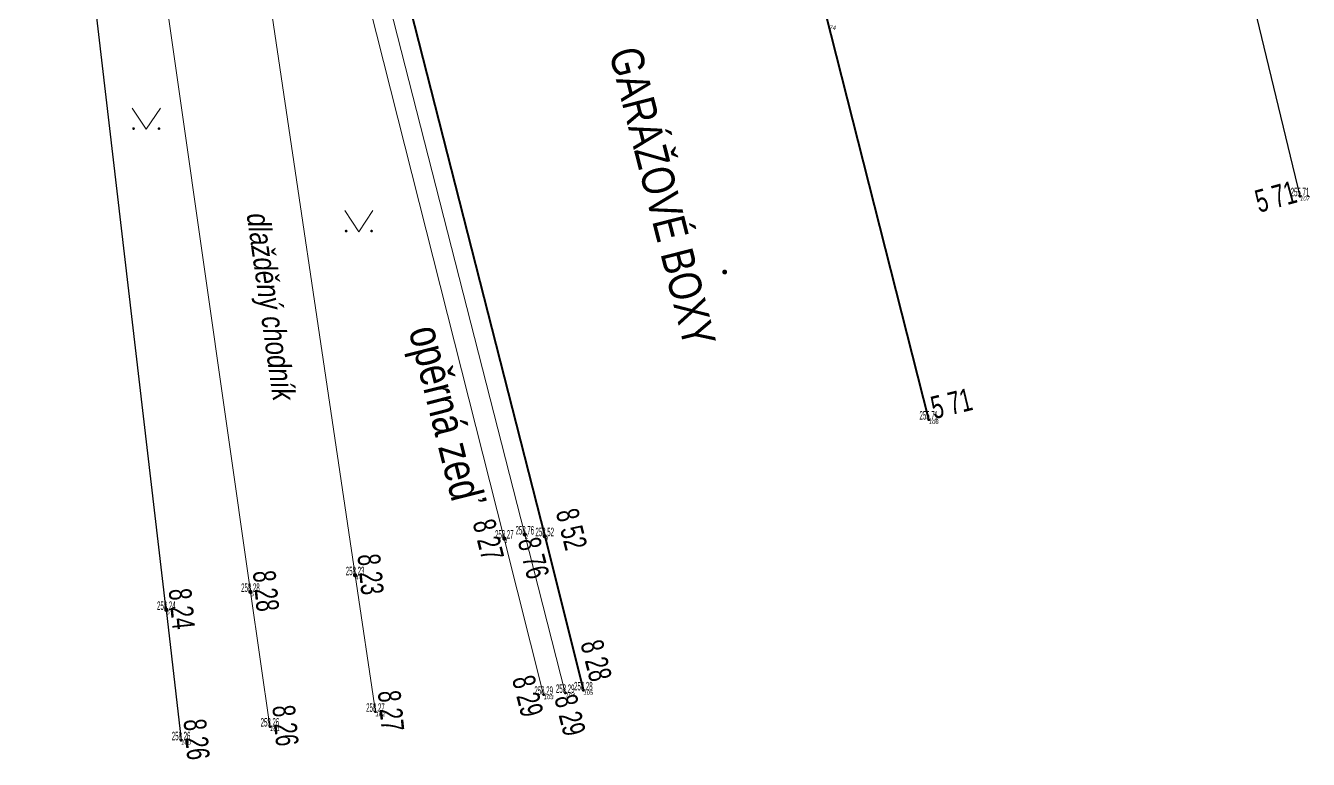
# Model space of a CAD drawing. Header units: metres. Extents: x -595997.2 to -595957.9, y -1158252.6 to -1158204.5.
# Drawn here: x -595982.5 to -595964.34, y -1158250.1 to -1158239.71 of the extents above; entities that cross this region are included whole.
import ezdxf
from ezdxf.enums import TextEntityAlignment as Align

# ---------------------------------------------------------------- set-up
doc = ezdxf.new("R2010")
doc.units = ezdxf.units.M
doc.header["$MEASUREMENT"] = 0
for name, color, linetype, lineweight, plot in [('GS01-body-info', 7, 'Continuous', 0, False), ('GS01-body-poloha', 7, 'Continuous', 0, False), ('GS01-body-čísla', 7, 'Continuous', 0, False), ('GS09-výškopis-body podrobné-buňky', 7, 'Continuous', 0, False), ('GS09-výškopis-body podrobné-výšky', 7, 'Continuous', 0, False)]:
    doc.layers.add(name, color=color, linetype=linetype, lineweight=lineweight, plot=plot)
for name, color, linetype, lineweight in [('GS02-hranice-jiné komunikace', 7, 'Continuous', 0), ('GS02-hranice-vozovky', 7, 'Continuous', 0), ('GS03-plochy nezpevněné-buňky', 7, 'Continuous', 0), ('GS04-objekty-buňky', 7, 'Continuous', 0), ('GS04-objekty-linie', 7, 'Continuous', 0), ('GS04-objekty-ostatní', 7, 'Continuous', 0), ('GS05-doprava-zábrany', 7, 'Continuous', 0), ('GS06-sítě-kanalizace_DEST', 7, 'Continuous', 0), ('GS09-výškopis-body podrobné-buňky-TISK', 7, 'Continuous', 0), ('GS09-výškopis-body podrobné-výšky-TISK', 7, 'Continuous', 0), ('GS10-popis-objekty', 7, 'Continuous', 0), ('GS10-popis-plochy', 7, 'Continuous', 0)]:
    doc.layers.add(name, color=color, linetype=linetype, lineweight=lineweight)
doc.styles.add('Style-Arial Narrow', font='ARIALN.TTF')
doc.styles.add('Style-Arial Narrow IF', font='ARIALNI.TTF')

# ---------------------------------------------------------------- blocks, each defined once
blk = doc.blocks.new('9.12')
at = {"layer": 'GS09-výškopis-body podrobné-buňky', "linetype": 'Continuous', "lineweight": 0}
h = blk.add_hatch(color=32, dxfattribs=at)
edge = h.paths.add_edge_path()
edge.add_arc((0, 0), 0.00015, 0, 360)
blk = doc.blocks.new('9.12_1')
at = {"layer": 'GS09-výškopis-body podrobné-buňky', "linetype": 'Continuous', "lineweight": 0}
h = blk.add_hatch(color=32, dxfattribs=at)
edge = h.paths.add_edge_path()
edge.add_arc((0, 0), 0.00015, 0, 360)
blk = doc.blocks.new('9.12_2')
at = {"layer": 'GS09-výškopis-body podrobné-buňky', "linetype": 'Continuous', "lineweight": 0}
h = blk.add_hatch(color=32, dxfattribs=at)
edge = h.paths.add_edge_path()
edge.add_arc((0, 0), 0.00015, 0, 360)
blk = doc.blocks.new('9.12_3')
at = {"layer": 'GS09-výškopis-body podrobné-buňky', "linetype": 'Continuous', "lineweight": 0}
h = blk.add_hatch(color=32, dxfattribs=at)
edge = h.paths.add_edge_path()
edge.add_arc((0, 0), 0.00015, 0, 360)
blk = doc.blocks.new('9.12_4')
at = {"layer": 'GS09-výškopis-body podrobné-buňky', "linetype": 'Continuous', "lineweight": 0}
h = blk.add_hatch(color=32, dxfattribs=at)
edge = h.paths.add_edge_path()
edge.add_arc((0, 0), 0.00015, 0, 360)
blk = doc.blocks.new('9.12_5')
at = {"layer": 'GS09-výškopis-body podrobné-buňky', "linetype": 'Continuous', "lineweight": 0}
h = blk.add_hatch(color=32, dxfattribs=at)
edge = h.paths.add_edge_path()
edge.add_arc((0, 0), 0.00015, 0, 360)
blk = doc.blocks.new('9.12_54')
at = {"layer": 'GS09-výškopis-body podrobné-buňky', "linetype": 'Continuous', "lineweight": 0}
h = blk.add_hatch(color=32, dxfattribs=at)
edge = h.paths.add_edge_path()
edge.add_arc((0, 0), 0.00015, 0, 360)
blk = doc.blocks.new('9.12_55')
at = {"layer": 'GS09-výškopis-body podrobné-buňky', "linetype": 'Continuous', "lineweight": 0}
h = blk.add_hatch(color=32, dxfattribs=at)
edge = h.paths.add_edge_path()
edge.add_arc((0, 0), 0.00015, 0, 360)
blk = doc.blocks.new('9.12_56')
at = {"layer": 'GS09-výškopis-body podrobné-buňky', "linetype": 'Continuous', "lineweight": 0}
h = blk.add_hatch(color=32, dxfattribs=at)
edge = h.paths.add_edge_path()
edge.add_arc((0, 0), 0.00015, 0, 360)
blk = doc.blocks.new('9.12_57')
at = {"layer": 'GS09-výškopis-body podrobné-buňky', "linetype": 'Continuous', "lineweight": 0}
h = blk.add_hatch(color=32, dxfattribs=at)
edge = h.paths.add_edge_path()
edge.add_arc((0, 0), 0.00015, 0, 360)
blk = doc.blocks.new('9.12_58')
at = {"layer": 'GS09-výškopis-body podrobné-buňky', "linetype": 'Continuous', "lineweight": 0}
h = blk.add_hatch(color=32, dxfattribs=at)
edge = h.paths.add_edge_path()
edge.add_arc((0, 0), 0.00015, 0, 360)
blk = doc.blocks.new('9.12_59')
at = {"layer": 'GS09-výškopis-body podrobné-buňky', "linetype": 'Continuous', "lineweight": 0}
h = blk.add_hatch(color=32, dxfattribs=at)
edge = h.paths.add_edge_path()
edge.add_arc((0, 0), 0.00015, 0, 360)
blk = doc.blocks.new('9.12_60')
at = {"layer": 'GS09-výškopis-body podrobné-buňky', "linetype": 'Continuous', "lineweight": 0}
h = blk.add_hatch(color=32, dxfattribs=at)
edge = h.paths.add_edge_path()
edge.add_arc((0, 0), 0.00015, 0, 360)
blk = doc.blocks.new('9.12_61')
at = {"layer": 'GS09-výškopis-body podrobné-buňky', "linetype": 'Continuous', "lineweight": 0}
h = blk.add_hatch(color=32, dxfattribs=at)
edge = h.paths.add_edge_path()
edge.add_arc((0, 0), 0.00015, 0, 360)
blk = doc.blocks.new('Husovice_Včelák_mapa')
at = {"layer": 'GS01-body-info', "color": 6, "linetype": 'Continuous', "lineweight": 53}
for p in [(-595964.454, -1158242.128), (-595969.71, -1158245.289), (-595975.43, -1158246.915), (-595975.148, -1158246.939), (-595975.72, -1158246.973), (-595977.833, -1158247.492), (-595979.315, -1158247.727), (-595980.506, -1158247.982), (-595974.601, -1158249.122), (-595975.163, -1158249.184), (-595974.858, -1158249.158), (-595977.545, -1158249.425), (-595979.039, -1158249.633), (-595980.297, -1158249.828)]:
    blk.add_point(p, dxfattribs=at)
at = {"layer": 'GS01-body-poloha', "color": 6, "linetype": 'Continuous', "lineweight": 53}
for p in [(-595964.454, -1158242.128), (-595969.71, -1158245.289), (-595975.43, -1158246.915), (-595975.148, -1158246.939), (-595975.72, -1158246.973), (-595977.833, -1158247.492), (-595979.315, -1158247.727), (-595980.506, -1158247.982), (-595974.601, -1158249.122), (-595975.163, -1158249.184), (-595974.858, -1158249.158), (-595977.545, -1158249.425), (-595979.039, -1158249.633), (-595980.297, -1158249.828)]:
    blk.add_point(p, dxfattribs=at)
at = {"layer": 'GS02-hranice-jiné komunikace', "color": 7, "linetype": 'Continuous', "lineweight": 0}
for p, q in [((-595977.545, -1158249.425), (-595977.833, -1158247.492)), ((-595979.315, -1158247.727), (-595979.039, -1158249.633))]:
    blk.add_line(p, q, dxfattribs=at)
at = {"layer": 'GS02-hranice-jiné komunikace', "color": 7, "linetype": 'Continuous', "lineweight": 0, "flags": 128}
for points in [[(-595980.796, -1158220.051), (-595980.125, -1158230.087), (-595979.185, -1158238.361), (-595977.833, -1158247.492)], [(-595979.315, -1158247.727), (-595980.645, -1158238.391), (-595981.52, -1158230.343), (-595982.498, -1158220.22)]]:
    blk.add_lwpolyline(points, dxfattribs=at)
at = {"layer": 'GS02-hranice-vozovky', "color": 7, "linetype": 'Continuous', "lineweight": 30}
for p, q in [((-595980.506, -1158247.982), (-595981.629, -1158238.423)), ((-595965.214, -1158238.981), (-595964.454, -1158242.128)), ((-595980.506, -1158247.982), (-595980.297, -1158249.828))]:
    blk.add_line(p, q, dxfattribs=at)
at = {"layer": 'GS04-objekty-linie', "color": 7, "linetype": 'Continuous', "lineweight": 40, "flags": 128}
blk.add_lwpolyline([(-595969.71, -1158245.289), (-595971.785, -1158237.104), (-595972.902, -1158237.403), (-595973.462, -1158237.553), (-595977.281, -1158238.577), (-595975.148, -1158246.939), (-595974.601, -1158249.122)], dxfattribs=at)
at = {"layer": 'GS04-objekty-ostatní', "color": 7, "linetype": 'Continuous', "lineweight": 0, "flags": 128}
blk.add_lwpolyline([(-595975.163, -1158249.184), (-595975.72, -1158246.973), (-595977.83, -1158238.63), (-595978.947, -1158233.905)], dxfattribs=at)
at = {"layer": 'GS05-doprava-zábrany', "color": 7, "linetype": 'Continuous', "lineweight": 0, "flags": 128}
blk.add_lwpolyline([(-595978.437, -1158234.121), (-595977.565, -1158238.565), (-595975.43, -1158246.915), (-595974.858, -1158249.158)], dxfattribs=at)
at = {"layer": 'GS09-výškopis-body podrobné-buňky', "color": 32, "linetype": 'Continuous', "lineweight": 0, "xscale": 0.2, "yscale": 0.2, "zscale": 0.2}
for name, p in [('9.12_61', (-595964.454, -1158242.128)), ('9.12_60', (-595969.71, -1158245.289)), ('9.12_1', (-595975.43, -1158246.915)), ('9.12_2', (-595975.148, -1158246.939)), ('9.12', (-595975.72, -1158246.973)), ('9.12_3', (-595977.833, -1158247.492)), ('9.12_4', (-595979.315, -1158247.727)), ('9.12_5', (-595980.506, -1158247.982)), ('9.12_59', (-595974.601, -1158249.122)), ('9.12_57', (-595975.163, -1158249.184)), ('9.12_58', (-595974.858, -1158249.158)), ('9.12_56', (-595977.545, -1158249.425)), ('9.12_55', (-595979.039, -1158249.633)), ('9.12_54', (-595980.297, -1158249.828))]:
    blk.add_blockref(name, p, dxfattribs=at)
at = {"layer": 'GS01-body-čísla', "color": 6, "linetype": 'Continuous', "lineweight": 0, "style": 'Style-Arial Narrow IF'}
for s, p in [('74', (-595971.116, -1158239.713)), ('107', (-595964.452, -1158242.13)), ('106', (-595969.708, -1158245.291)), ('2', (-595975.428, -1158246.917)), ('3', (-595975.146, -1158246.941)), ('1', (-595975.718, -1158246.975)), ('4', (-595977.831, -1158247.494)), ('5', (-595979.313, -1158247.729)), ('6', (-595980.504, -1158247.984)), ('105', (-595974.599, -1158249.124)), ('103', (-595975.161, -1158249.186)), ('104', (-595974.856, -1158249.16)), ('102', (-595977.543, -1158249.427)), ('101', (-595979.037, -1158249.635)), ('100', (-595980.295, -1158249.83))]:
    blk.add_text(s, height=0.06, dxfattribs=at).set_placement(p, align=Align.TOP_LEFT)
at = {"layer": 'GS09-výškopis-body podrobné-výšky', "color": 32, "linetype": 'Continuous', "lineweight": 0, "style": 'Style-Arial Narrow', "width": 0.5}
for s, p in [('255.71', (-595964.454, -1158242.128)), ('255.71', (-595969.71, -1158245.289)), ('258.27', (-595975.72, -1158246.973)), ('258.76', (-595975.43, -1158246.915)), ('258.52', (-595975.148, -1158246.939)), ('258.23', (-595977.833, -1158247.492)), ('258.28', (-595979.315, -1158247.727)), ('258.24', (-595980.506, -1158247.982)), ('258.29', (-595975.163, -1158249.184)), ('258.29', (-595974.858, -1158249.158)), ('258.28', (-595974.601, -1158249.122)), ('258.27', (-595977.545, -1158249.425)), ('258.26', (-595979.039, -1158249.633)), ('258.26', (-595980.297, -1158249.828))]:
    blk.add_text(s, height=0.12, dxfattribs=at).set_placement(p, align=Align.CENTER)
blk = doc.blocks.new('4.02_4')
at = {"layer": 'GS04-objekty-buňky', "linetype": 'Continuous', "lineweight": 0}
h = blk.add_hatch(color=7, dxfattribs=at)
edge = h.paths.add_edge_path()
edge.add_arc((0, 0), 0.000175, 0, 360)
blk = doc.blocks.new('3.14_11')
at = {"layer": 'GS03-plochy nezpevněné-buňky', "linetype": 'Continuous', "lineweight": 0}
h = blk.add_hatch(color=96, dxfattribs=at)
edge = h.paths.add_edge_path()
edge.add_arc((-0.0009, 0.00005), 0.0001, 0, 360)
h = blk.add_hatch(color=96, dxfattribs=at)
edge = h.paths.add_edge_path()
edge.add_arc((0.0009, 0.00005), 0.0001, 0, 360)
at = {"layer": 'GS03-plochy nezpevněné-buňky', "color": 96, "linetype": 'Continuous', "lineweight": 0}
for p, q in [((-0.001, 0.0015), (0, 0)), ((0, 0), (0.001, 0.0015))]:
    blk.add_line(p, q, dxfattribs=at)
blk = doc.blocks.new('3.14_12')
at = {"layer": 'GS03-plochy nezpevněné-buňky', "linetype": 'Continuous', "lineweight": 0}
h = blk.add_hatch(color=96, dxfattribs=at)
edge = h.paths.add_edge_path()
edge.add_arc((-0.0009, 0.00005), 0.0001, 0, 360)
h = blk.add_hatch(color=96, dxfattribs=at)
edge = h.paths.add_edge_path()
edge.add_arc((0.0009, 0.00005), 0.0001, 0, 360)
at = {"layer": 'GS03-plochy nezpevněné-buňky', "color": 96, "linetype": 'Continuous', "lineweight": 0}
for p, q in [((-0.001, 0.0015), (0, 0)), ((0, 0), (0.001, 0.0015))]:
    blk.add_line(p, q, dxfattribs=at)
blk = doc.blocks.new('9.12_154')
at = {"layer": 'GS09-výškopis-body podrobné-buňky-TISK', "linetype": 'Continuous', "lineweight": 0}
h = blk.add_hatch(color=32, dxfattribs=at)
edge = h.paths.add_edge_path()
edge.add_arc((0, 0), 0.00015, 0, 360)
blk = doc.blocks.new('9.12_155')
at = {"layer": 'GS09-výškopis-body podrobné-buňky-TISK', "linetype": 'Continuous', "lineweight": 0}
h = blk.add_hatch(color=32, dxfattribs=at)
edge = h.paths.add_edge_path()
edge.add_arc((0, 0), 0.00015, 0, 360)
blk = doc.blocks.new('9.12_156')
at = {"layer": 'GS09-výškopis-body podrobné-buňky-TISK', "linetype": 'Continuous', "lineweight": 0}
h = blk.add_hatch(color=32, dxfattribs=at)
edge = h.paths.add_edge_path()
edge.add_arc((0, 0), 0.00015, 0, 360)
blk = doc.blocks.new('9.12_157')
at = {"layer": 'GS09-výškopis-body podrobné-buňky-TISK', "linetype": 'Continuous', "lineweight": 0}
h = blk.add_hatch(color=32, dxfattribs=at)
edge = h.paths.add_edge_path()
edge.add_arc((0, 0), 0.00015, 0, 360)
blk = doc.blocks.new('9.12_158')
at = {"layer": 'GS09-výškopis-body podrobné-buňky-TISK', "linetype": 'Continuous', "lineweight": 0}
h = blk.add_hatch(color=32, dxfattribs=at)
edge = h.paths.add_edge_path()
edge.add_arc((0, 0), 0.00015, 0, 360)
blk = doc.blocks.new('9.12_159')
at = {"layer": 'GS09-výškopis-body podrobné-buňky-TISK', "linetype": 'Continuous', "lineweight": 0}
h = blk.add_hatch(color=32, dxfattribs=at)
edge = h.paths.add_edge_path()
edge.add_arc((0, 0), 0.00015, 0, 360)

msp = doc.modelspace()

# ---------------------------------------------------------------- block references
at = {"layer": 'GS03-plochy nezpevněné-buňky', "color": 96, "linetype": 'Continuous', "lineweight": 0, "xscale": 200, "yscale": 200, "zscale": 200}
for name, p in [('3.14_11', (-595980.79, -1158241.18)), ('3.14_12', (-595977.78, -1158242.63))]:
    msp.add_blockref(name, p, dxfattribs=at)
at = {"layer": 'GS04-objekty-buňky', "color": 7, "linetype": 'Continuous', "lineweight": 0, "xscale": 200, "yscale": 200, "zscale": 200}
msp.add_blockref('4.02_4', (-595972.6, -1158243.2), dxfattribs=at)
at = {"layer": 'GS06-sítě-kanalizace_DEST', "color": 7, "linetype": 'Continuous', "lineweight": 0}
msp.add_blockref('Husovice_Včelák_mapa', (0, 0), dxfattribs=at)
at = {"layer": 'GS09-výškopis-body podrobné-buňky-TISK', "color": 32, "linetype": 'Continuous', "lineweight": 0, "xscale": 200, "yscale": 200, "zscale": 200}
for name, p in [('9.12_154', (-595975.72, -1158246.973)), ('9.12_155', (-595975.43, -1158246.915)), ('9.12_156', (-595975.148, -1158246.939)), ('9.12_157', (-595977.833, -1158247.492)), ('9.12_158', (-595979.315, -1158247.727)), ('9.12_159', (-595980.506, -1158247.982))]:
    msp.add_blockref(name, p, dxfattribs=at)

# ---------------------------------------------------------------- texts
at = {"layer": 'GS09-výškopis-body podrobné-výšky-TISK', "color": 32, "linetype": 'Continuous', "lineweight": 0, "style": 'Style-Arial Narrow', "width": 0.8125}
for s, rotation, p in [('5 71', 15.34, (-595965.034, -1158242.363)), ('5 71', 13.51, (-595969.633, -1158245.283)), ('8 52', 284.16, (-595974.993, -1158246.598)), ('8 27', 284.16, (-595976.171, -1158246.748)), ('8 76', 284.16, (-595975.531, -1158247.006)), ('8 23', 275.74, (-595977.8, -1158247.206)), ('8 28', 275.74, (-595979.282, -1158247.441)), ('8 24', 275.74, (-595980.474, -1158247.695)), ('8 28', 284.16, (-595974.644, -1158248.457)), ('8 29', 284.16, (-595975.613, -1158248.959)), ('8 27', 275.74, (-595977.512, -1158249.139)), ('8 29', 284.16, (-595975.014, -1158249.229)), ('8 26', 275.74, (-595979.006, -1158249.347)), ('8 26', 275.74, (-595980.264, -1158249.542))]:
    msp.add_text(s, height=0.32, rotation=rotation, dxfattribs=at).set_placement(p)
at = {"layer": 'GS10-popis-objekty', "color": 7, "linetype": 'Continuous', "lineweight": 0, "style": 'Style-Arial Narrow', "width": 0.956522}
for s, rotation, p in [('GARÁŽOVÉ BOXY', 284.31, (-595974.239, -1158240.089)), ('opěrná zeď', 284.19, (-595977.077, -1158244.025))]:
    msp.add_text(s, height=0.46, rotation=rotation, dxfattribs=at).set_placement(p)
at = {"layer": 'GS10-popis-plochy', "color": 7, "linetype": 'Continuous', "lineweight": 0, "style": 'Style-Arial Narrow IF', "width": 0.9375}
msp.add_text('dlažděný chodník', height=0.32, rotation=278.11, dxfattribs=at).set_placement((-595979.37, -1158242.387))

doc.saveas('drawing.dxf')
